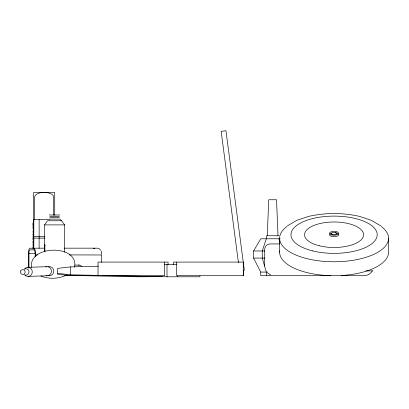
<?xml version="1.0" encoding="UTF-8"?>
<svg xmlns="http://www.w3.org/2000/svg" width="409" height="409" viewBox="0 0 409 409"><rect width="100%" height="100%" fill="white"/><g stroke="black" fill="none" stroke-linecap="round" stroke-linejoin="round"><path stroke-width="0.61" d="M28.957 267.956L28.967 252.844A3.43 0.89 -90 0 1 29.729 249.884L34.325 249.843M267.271 235.758L268.733 199.75L276.545 199.75L278.002 235.758M74.586 267.143C79.101 243.948 27.822 245.037 31.631 267.353M266.31 238.784L262.256 250.983L262.256 258.074L266.31 272.072L266.31 275.702M101.713 262.358L101.713 254.976L69.244 254.909M330.779 275.702L260.743 275.702L260.743 272.072L253.554 258.074L253.554 250.983L260.743 238.784L280.201 238.784M372.354 270.87C370.666 273.81 367.379 275.712 363.99 275.702L341.587 275.702M44.509 251.571L44.509 224.899L47.516 220.768L61.621 220.768L64.632 224.899L64.632 252.205M287.338 225.911L296.868 220.293L308.647 216.392C325.344 212.603 342.819 212.603 359.516 216.392L371.3 220.293L380.83 225.911M66.263 275.129C58.456 278.984 48.799 279.306 40.752 275.978M243.12 270.385L244.321 270.231L225.952 130.727L221.151 131.355L238.437 262.655M98.283 266.198L70.292 266.913L57.659 268.386L57.659 274.255L66.948 275.339L138.058 276.791L162.266 276.637M27.74 267.328L46.917 266.694M28.042 276.402L47.219 275.763M164.454 264.511L176.683 264.444M43.584 192.547L33.543 192.547L33.543 248.498M44.678 192.547L54.724 192.547L54.724 215.344M49.254 214.986L59.883 214.986M49.786 216.346L59.382 216.346M49.786 217.465L59.382 217.465M49.254 219.117L59.883 219.117L61.621 220.768M49.305 219.572L33.809 219.572L33.809 248.273M33.052 223.007L33.052 224.26L33.282 223.033M33.052 225.809L33.052 224.551L33.282 225.809M44.509 224.899L64.632 224.899M278.693 235.758L266.586 235.758L266.586 238.784M33.282 236.428L33.052 237.302L33.282 236.407M33.809 236.514L44.852 236.514M33.809 238.104L44.852 238.104M279.771 243.928L270.221 243.928C267.276 243.866 264.654 246.489 264.715 249.434L264.715 266.039M44.387 247.849L44.387 244.991L44.852 244.991M44.387 245.047L44.852 245.083M44.852 245.16L44.387 245.16L44.852 245.216L44.852 247.46M44.387 245.328L44.852 245.328M44.387 245.405L44.852 245.405M44.387 245.461L44.852 245.461M44.387 245.533L44.852 245.533M44.387 245.625L44.852 245.661M44.387 245.916L44.852 245.916M44.387 246.438L44.852 246.438M44.387 247.113L44.852 247.113M45.097 248.166L29.673 248.217A5.107 1.324 -90 0 0 28.538 252.624L28.523 267.997M64.121 248.166L97.306 248.166L98.947 248.519L100.328 249.797M44.387 249.449L44.852 249.449L44.387 249.352L44.387 251.821M44.387 249.541L44.852 249.521L44.852 251.612M44.387 249.694L44.852 249.771M44.387 249.827L44.852 249.827M44.387 249.899L44.852 249.899M44.387 249.991L44.852 250.027M44.387 250.282L44.852 250.282M44.387 250.799L44.852 250.799M253.554 250.983L264.807 250.983M44.387 251.479L44.852 251.479M28.957 253.468L35.292 253.468M33.891 248.166L34.146 248.232A6.605 1.708 -90 0 1 35.614 253.928L35.629 254.909L37.531 254.909M253.554 258.074L264.807 258.074M74.791 265.073L79.208 265.073M365.917 270.87L372.906 270.87M260.743 272.072L267.578 272.072M64.74 275.702L93.405 275.702M102.102 275.467L167 276.791L199.924 276.791L199.924 275.963M57.659 273.34L70.292 274.812L98.283 275.385M93.293 248.166L94.939 248.519M33.875 249.843L34.085 249.899A4.928 1.273 -90 0 1 35.184 254.147L35.2 256.811M270.676 274.966L267.542 272.869M101.238 251.1L101.698 254.183M278.969 238.784L279.884 242.445M100.461 250.124L100.542 250.461M388.55 238.242L388.55 252.174A54.469 23.533 0 0 1 332.665 275.702A54.469 23.533 0 0 1 279.69 250.947M279.613 238.242L279.613 252.174M243.539 262.087L243.539 264.562M243.539 270.134L243.539 275.702L176.708 275.702L176.708 262.087M243.283 275.702L243.283 262.087L173.539 262.087L173.539 264.562M177.286 275.963L177.286 276.791M168.073 264.562L168.073 262.087L98.037 262.087L98.037 275.702L164.607 275.702L164.607 262.087M167 264.444L167 276.791M145.619 276.182L145.619 276.791M138.058 276.182L138.058 276.791M70.292 266.913L70.292 274.812M66.948 274.485L66.948 275.339M53.686 215.108L53.686 197.859L53.359 195.921A9.53 4.765 0 0 0 44.152 192.388A9.53 4.765 0 0 0 34.944 195.921L34.622 197.859L34.622 219.582M39.126 219.572L39.126 248.273M35.629 254.909L35.629 256.77M33.282 227.828L33.282 229.347L33.052 227.828M33.282 231.627L33.282 230.318L33.052 231.627M33.282 231.872L33.282 233.069L33.052 231.872M33.282 236.233L33.282 234.924L33.052 236.233M33.282 245.967L33.282 244.73L33.052 245.967M33.282 247.859L33.282 248.539M33.052 247.859L33.052 248.539M381.254 226.474A54.469 23.533 0 0 1 334.081 261.775A54.469 23.533 0 0 1 286.913 226.474M335.257 232.844A4.54 1.963 0 0 1 338.013 235.717A4.54 1.963 0 0 1 330.871 236.121A4.54 1.963 0 0 1 331.811 233.038M24.683 268.759A4.54 4.387 88.1 0 1 30.879 268.555A4.54 4.387 88.1 0 1 31.094 274.971A4.54 4.387 88.1 0 1 24.898 275.175M45.788 266.883A4.54 4.387 88.1 0 1 51.447 271.085A4.54 4.387 88.1 0 1 46.079 275.646M48.134 266.806A4.54 4.387 88.1 0 1 53.799 271.003A4.54 4.387 88.1 0 1 48.426 275.569M24.305 269.224A3.18 3.073 88.1 0 1 29.003 271.827A3.18 3.073 88.1 0 1 24.489 274.736M78.231 265.252A5.317 3.758 -90 0 1 81.861 266.627M80.179 275.523A5.317 3.758 -90 0 1 78.231 275.523M33.282 226.146L33.052 226.494L33.282 226.131M33.282 226.75L33.052 227.634L33.282 226.739M33.282 233.375L33.052 234.592L33.282 233.375M33.282 237.573L33.052 238.79L33.282 237.573M33.282 239.25L33.052 239.613L33.282 239.25M33.282 240.666L33.052 241.97L33.282 240.666M33.282 242.092L33.052 242.961L33.282 242.067M33.282 243.243L33.052 243.59L33.282 243.227M33.282 244.004L33.052 244.337L33.282 244.004M33.282 246.305L33.052 247.522L33.282 246.305M312.522 250.87A43.119 18.63 0 0 0 377.2 234.735A43.119 18.63 0 0 0 312.522 218.6A43.119 18.63 0 0 0 312.522 250.87M319.332 245.778A29.504 12.745 0 0 0 363.586 234.735A29.504 12.745 0 0 0 319.332 223.697A29.504 12.745 0 0 0 319.332 245.778M331.811 234.981A4.54 1.963 0 0 0 338.621 233.283A4.54 1.963 0 0 0 331.811 231.586A4.54 1.963 0 0 0 331.811 234.981M332.169 234.383A2.71 1.171 0 0 0 336.699 233.856A2.71 1.171 0 0 0 333.381 232.424A2.71 1.171 0 0 0 332.169 234.383M20.726 270.886A2.434 2.352 88.1 0 0 22.884 274.47A2.434 2.352 88.1 0 0 24.796 270.748A2.434 2.352 88.1 0 0 20.726 270.886"/></g></svg>
